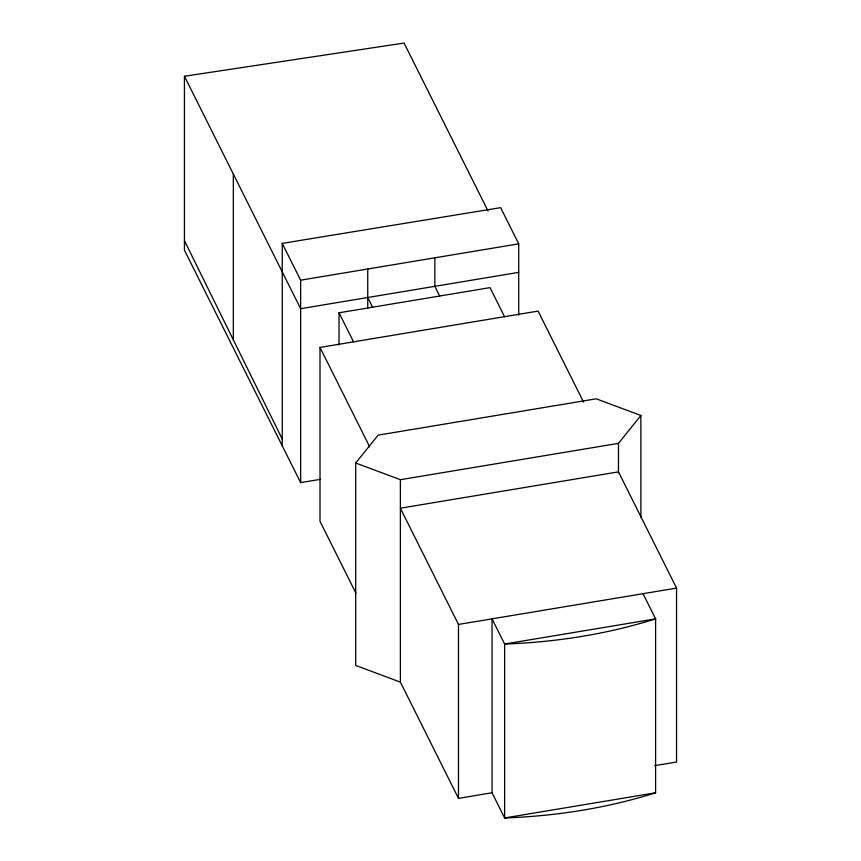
<?xml version="1.0" encoding="UTF-8"?>
<svg xmlns="http://www.w3.org/2000/svg" width="861" height="861" viewBox="0 0 861 861"><rect width="100%" height="100%" fill="white"/><g stroke="black" fill="none" stroke-linecap="round" stroke-linejoin="round"><path stroke-width="1.29" d="M643.016 593.681L655.608 618.865L655.608 792.787A357.939 206.651 0 0 1 504.632 817.95L492.04 792.766L458.482 798.362L400.387 682.138L355.701 665.456L355.701 463.014L378.108 435.149L596.189 398.804L640.875 415.486L640.875 517.375M618.467 472.85L618.467 443.361L640.875 415.486M518.72 243.846L500.628 207.652L282.236 243.383L300.64 280.18L518.72 243.846L518.72 315.169M518.72 272.356L300.64 308.69L184.437 76.252L404.078 43.05L488.036 210.977M339.03 344.895L339.03 312.791L490.006 287.628L504.535 316.687M355.948 593.251L320.012 521.357L320.012 347.435L538.093 311.09L583.607 402.152M184.437 76.252L184.437 250.174L300.64 482.623L320.378 479.329M355.701 463.014L400.387 479.695L618.467 443.361M676.563 588.095L618.467 471.871L400.387 508.205L458.482 624.429L676.563 588.095L676.563 762.017L654.629 765.677M655.608 792.787L504.632 817.95L504.632 644.028L492.04 618.844L492.04 792.766M439.68 296.012L434.837 286.326L434.837 257.816M367.744 297.508L372.587 307.194M339.03 312.791L353.559 341.849M320.012 347.435L369.724 446.881M184.437 240.66L282.236 439.067M458.482 624.429L458.482 798.362M400.387 479.695L400.387 682.138M367.744 268.998L367.744 308.216M300.64 280.18L300.64 482.623M282.236 243.383L282.236 445.815M233.331 174.073L233.331 339.869M655.608 618.865L504.632 644.028A357.939 206.651 0 0 0 655.608 618.865"/></g></svg>
